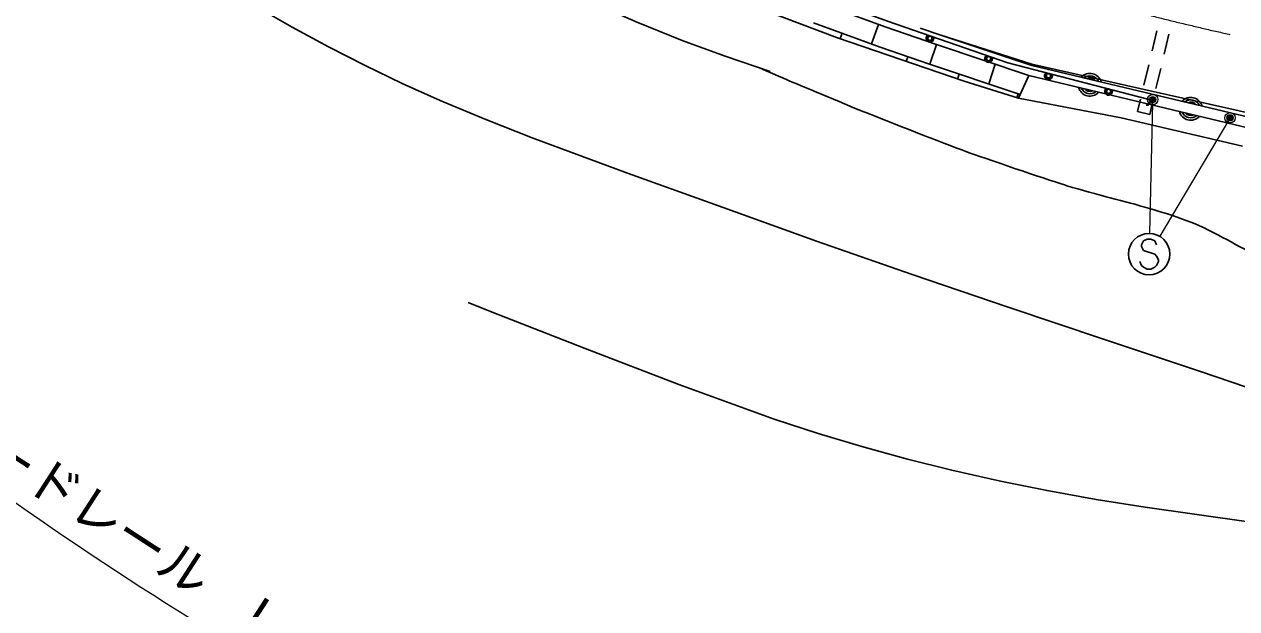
# Model space of a CAD drawing. Units: millimetres at full size, sheet at 1:1000; details may follow other scales. Extents: x 40000 to 680000, y 20000 to 380000.
# Drawn here: x 69360 to 127896, y 246572 to 274782 of the extents above; entities that cross this region are included whole.
import ezdxf
from ezdxf.enums import TextEntityAlignment as Align

# ---------------------------------------------------------------- set-up
doc = ezdxf.new("R2010")
doc.units = ezdxf.units.MM
doc.header["$LTSCALE"] = 1000
doc.header["$PDMODE"] = 32
doc.header["$PDSIZE"] = 500
doc.linetypes.add('CHAIN', pattern=[18.5, 12, -1.5, 3.5, -1.5])
for name, color, linetype, lineweight in [('M-BGD', 7, 'Continuous', 25), ('M-BMK', 2, 'CHAIN', 13), ('M-STR-HTXT', 7, 'Continuous', 13), ('M-STR-STRC', 7, 'Continuous', 25)]:
    doc.layers.add(name, color=color, linetype=linetype, lineweight=lineweight)
doc.styles.add('ＭＳ ゴシック', font='')
doc.styles.get('ＭＳ ゴシック').set_extended_font_data('MS Gothic')

msp = doc.modelspace()

# ---------------------------------------------------------------- linework, layer by layer
at = {"layer": 'M-BGD'}
for p, q in [((108619, 274134), (104236, 275786)), ((107463, 274856), (110678, 273677)), ((110603, 274770), (110259, 273831)), ((113557, 274271), (112612, 274598)), ((114736, 272031), (108619, 274134)), ((108850, 274347), (108755, 274087)), ((123808, 273499), (124040, 274472)), ((124386, 273335), (124617, 274308)), ((110679, 273678), (113059, 272856)), ((113394, 273799), (113077, 272850)), ((112021, 273215), (111944, 272991)), ((113058, 272856), (117444, 271390)), ((116239, 272848), (115922, 271899)), ((123414, 271845), (123646, 272818)), ((114499, 272375), (114420, 272139)), ((117363, 271213), (117860, 272306)), ((123992, 271681), (124224, 272654)), ((117363, 271213), (114736, 272031)), ((117344, 271424), (117282, 271238)), ((122315, 270273), (117363, 271213)), ((123111, 270572), (123252, 271164)), ((123111, 270572), (123695, 270433)), ((123695, 270433), (123830, 271000)), ((128171, 268894), (122315, 270273))]:
    msp.add_line(p, q, dxfattribs=at)
for points in [[(105376, 272501), (103198, 273240), (101127, 273995), (98907, 274903), (96705, 275858), (92217, 277833), (87804, 279737), (86077, 280545), (84280, 281445), (82774, 282252), (81205, 283154), (79837, 283997), (78497, 284881), (77269, 285749), (76073, 286657), (74910, 287607), (73843, 288543), (72507, 289752), (71136, 290920), (70109, 291711), (69050, 292461), (67711, 293338), (67365, 293550)], [(130733, 256468), (126090, 258033), (121511, 259560), (116867, 261127), (112229, 262705), (107602, 264316), (103104, 265940), (98485, 267601), (93881, 269304), (91646, 270184), (89434, 271110), (87611, 271926), (85823, 272784), (84044, 273691), (82287, 274644), (80380, 275742), (78498, 276885), (74384, 279567), (70401, 282365), (66386, 285175), (64954, 286088), (63465, 286975), (61997, 287798)], [(85555, 286695), (89100, 284604), (92345, 282782), (96751, 280525), (104071, 277261), (107786, 275803), (110930, 274650), (113394, 273799)], [(161313, 268710), (159850, 272151), (159680, 272623), (150750, 270537), (144630, 269100), (142837, 268784), (141118, 268633), (139014, 268678), (136749, 268886), (135073, 269084), (128655, 270466), (123223, 271683), (118002, 272861), (113557, 274271)], [(159349, 272248), (150782, 270282), (144679, 268918), (142862, 268599), (141089, 268468), (139014, 268465), (136689, 268591), (135027, 268818), (128611, 270259), (117998, 272787), (113557, 274271)], [(113398, 273797), (117860, 272306), (128498, 269772), (134938, 268326), (136642, 268093), (139001, 267965), (141108, 267968), (142924, 268102), (144777, 268428), (150892, 269794), (159022, 271660)], [(140557, 247271), (140323, 247303), (139034, 247535), (138353, 247702), (137599, 247944), (135571, 248802), (133605, 249570), (132462, 249916), (131304, 250211), (129838, 250523), (128358, 250784), (123470, 251480), (121114, 251851), (118743, 252277), (116483, 252733), (114140, 253259), (112006, 253790), (109790, 254396), (107685, 255026), (105561, 255716), (100958, 257395), (96438, 259137), (91872, 260915), (90790, 261351)]]:
    msp.add_lwpolyline(points, dxfattribs=at)
for centre, radius, start, end in [((120810, 271843), 567, 14.67631, 138.53134), ((120810, 271843), 453, 22.6357, 130.57194), ((120809, 271878), 567, 194.67631, 318.53134), ((120809, 271878), 453, 202.6357, 310.57194), ((120809, 271878), 340, 218.26107, 294.94657), ((120810, 271843), 340, 38.26107, 114.94657), ((125674, 270684), 567, 14.67631, 138.53134), ((125674, 270684), 453, 22.6357, 130.57194), ((125674, 270684), 340, 38.26107, 114.94657), ((125673, 270719), 567, 194.67631, 318.53134), ((125673, 270719), 453, 202.6357, 310.57194), ((125673, 270719), 340, 218.26107, 294.94657)]:
    msp.add_arc(centre, radius, start, end, dxfattribs=at)
msp.add_open_spline([(104859, 272676), (105151, 272547), (106031, 272167), (106326, 272043), (107059, 271734), (109258, 270811), (109996, 270515), (110949, 270134), (113813, 269007), (114777, 268656), (115729, 268309), (118609, 267337), (119573, 267025), (119940, 266906), (121058, 266604), (121430, 266502), (121768, 266409), (122786, 266144), (123124, 266049), (123441, 265959), (124389, 265685), (124702, 265580), (125007, 265477), (125919, 265151), (126209, 265012), (126786, 264734), (128479, 263825), (129029, 263498), (129607, 263155), (131275, 262026), (131841, 261665), (132414, 261299), (134127, 260189), (134724, 259865), (135312, 259545), (137142, 258716), (137756, 258450), (137933, 258374), (138486, 258212), (138671, 258158), (138855, 258105), (139412, 257957), (139598, 257910), (139784, 257863), (140345, 257731), (140533, 257687), (140720, 257643), (141281, 257514), (141468, 257471), (141500, 257464), (141593, 257442), (141624, 257434), (141655, 257427), (141749, 257405), (141780, 257397), (141811, 257390), (141904, 257367), (141935, 257359), (141966, 257352), (142060, 257329), (142091, 257321), (142122, 257314), (142215, 257290), (142246, 257282), (142277, 257275), (142370, 257251), (142401, 257243), (142432, 257235), (142525, 257211), (142556, 257203), (142587, 257195), (142680, 257170), (142711, 257162), (142742, 257153), (142834, 257128), (142865, 257120), (142896, 257111), (142988, 257086), (143019, 257077), (143050, 257068), (143142, 257042), (143173, 257033), (143204, 257024), (143296, 256997), (143327, 256987), (143489, 256935), (143974, 256777), (144135, 256720), (144296, 256663), (144776, 256481), (144935, 256417), (145091, 256355), (145557, 256161), (145711, 256094), (145859, 256030), (146301, 255833), (146447, 255766), (146586, 255702), (147001, 255507), (147139, 255441), (147278, 255374), (147694, 255170), (147833, 255101), (147983, 255027), (148435, 254799), (148585, 254723), (148759, 254636), (149280, 254371), (149454, 254282), (149654, 254181), (150254, 253877), (150454, 253775), (150648, 253677), (151230, 253383), (151423, 253285), (151570, 253211), (152009, 252988), (152156, 252914), (152214, 252885), (152388, 252797), (152446, 252768)], degree=3, knots=[0, 0, 0, 0, 1, 1, 1, 2, 2, 2, 3, 3, 3, 4, 4, 4, 5, 5, 5, 6, 6, 6, 7, 7, 7, 8, 8, 8, 9, 9, 9, 10, 10, 10, 11, 11, 11, 12, 12, 12, 13, 13, 13, 14, 14, 14, 15, 15, 15, 16, 16, 16, 17, 17, 17, 18, 18, 18, 19, 19, 19, 20, 20, 20, 21, 21, 21, 22, 22, 22, 23, 23, 23, 24, 24, 24, 25, 25, 25, 26, 26, 26, 27, 27, 27, 28, 28, 28, 29, 29, 29, 30, 30, 30, 31, 31, 31, 32, 32, 32, 33, 33, 33, 34, 34, 34, 35, 35, 35, 36, 36, 36, 37, 37, 37, 38, 38, 38, 39, 39, 39, 40, 40, 40, 40], dxfattribs=at)
at = {"layer": 'M-BMK'}
msp.add_arc((160456, 420638), 150000, 252.7474, 260.92246, dxfattribs=at)
at = {"layer": 'M-STR-HTXT'}
for p, q in [((123835, 270995), (123688, 264691)), ((127496, 270138), (124179, 264553))]:
    msp.add_line(p, q, dxfattribs=at)
for centre, radius in [((123838, 271145), 150), ((123838, 271145), 120), ((123838, 271145), 90), ((123838, 271145), 60), ((123838, 271145), 30), ((123838, 271145), 20), ((127572, 270267), 150), ((127572, 270267), 120), ((127572, 270267), 90), ((127572, 270267), 60), ((127572, 270267), 30), ((127572, 270267), 20)]:
    msp.add_circle(centre, radius, dxfattribs=at)
msp.add_arc((186189, 419844), 205000, 231.82154, 238.38224, dxfattribs=at)
for p in [(123838, 271145), (127572, 270267)]:
    msp.add_point(p, dxfattribs=at)
at = {"layer": 'M-STR-STRC'}
for p, q in [((123392, 264324), (123301, 264142)), ((123301, 264142), (123301, 264051)), ((123301, 264051), (123392, 263870)), ((123574, 264415), (123392, 264324)), ((123756, 264415), (123574, 264415)), ((123937, 264324), (123756, 264415)), ((124028, 264142), (123937, 264324)), ((123392, 263870), (123937, 263688)), ((123937, 263688), (124028, 263597)), ((124028, 263597), (124119, 263415)), ((124119, 263415), (124119, 263324)), ((123301, 263142), (123210, 263324)), ((123392, 263051), (123301, 263142)), ((123574, 262961), (123392, 263051)), ((123756, 262961), (123574, 262961)), ((123937, 263051), (123756, 262961)), ((124028, 263142), (123937, 263051)), ((124119, 263324), (124028, 263142))]:
    msp.add_line(p, q, dxfattribs=at)
msp.add_lwpolyline([(85960, 286804), (89250, 284864), (92487, 283046), (96880, 280796), (104187, 277538), (107893, 276083), (111031, 274932), (113964, 273919), (116844, 272918), (123600, 271174)], dxfattribs=at)
for centre, radius in [((113081, 274105), 100), ((115915, 273122), 112), ((115915, 273122), 100), ((118806, 272296), 112), ((118806, 272296), 100), ((121711, 271546), 112), ((121711, 271546), 100), ((123665, 263688), 1000)]:
    msp.add_circle(centre, radius, dxfattribs=at)
for centre, radius, start, end in [((113081, 274105), 188, 124.07195, 17.81174), ((113081, 274105), 150, 112.35147, 29.53222), ((113081, 274105), 112, 70.9419, 70.94179), ((115915, 273122), 188, 123.97297, 17.71277), ((115915, 273122), 150, 112.25249, 29.43325), ((118806, 272296), 188, 128.65631, 22.3961), ((118806, 272296), 150, 116.93583, 34.11658), ((121711, 271546), 188, 128.65631, 22.3961), ((121711, 271546), 150, 116.93583, 34.11658), ((123562, 271029), 150, 255.5262, 75.5262)]:
    msp.add_arc(centre, radius, start, end, dxfattribs=at)

# ---------------------------------------------------------------- texts
at = {"layer": 'M-STR-HTXT', "style": 'ＭＳ ゴシック'}
msp.add_text('ガードレール\u3000L=60.8', height=1833, rotation=327.085, dxfattribs=at).set_placement((75280, 247965), align=Align.BOTTOM_CENTER)

doc.saveas('drawing.dxf')
